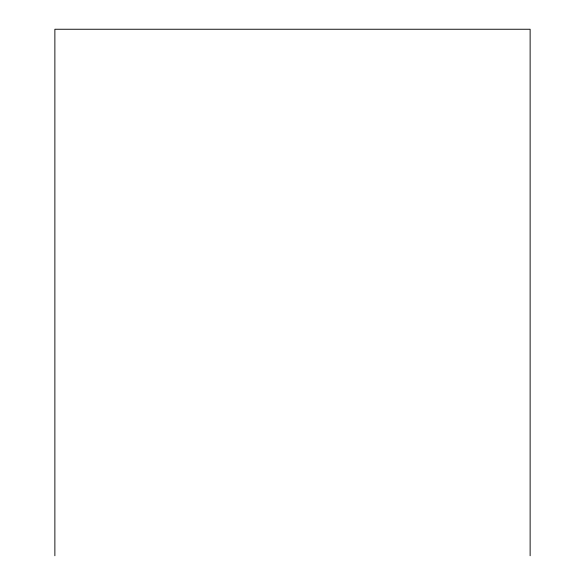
<?xml version="1.0" encoding="UTF-8"?>
<svg xmlns="http://www.w3.org/2000/svg" width="585" height="585" viewBox="0 0 585 585"><rect width="100%" height="100%" fill="white"/><g stroke="black" fill="none" stroke-linecap="round" stroke-linejoin="round"><path stroke-width="0.88" d="M530.127 555.75L530.127 29.25L54.873 29.25L54.873 555.75"/></g></svg>
